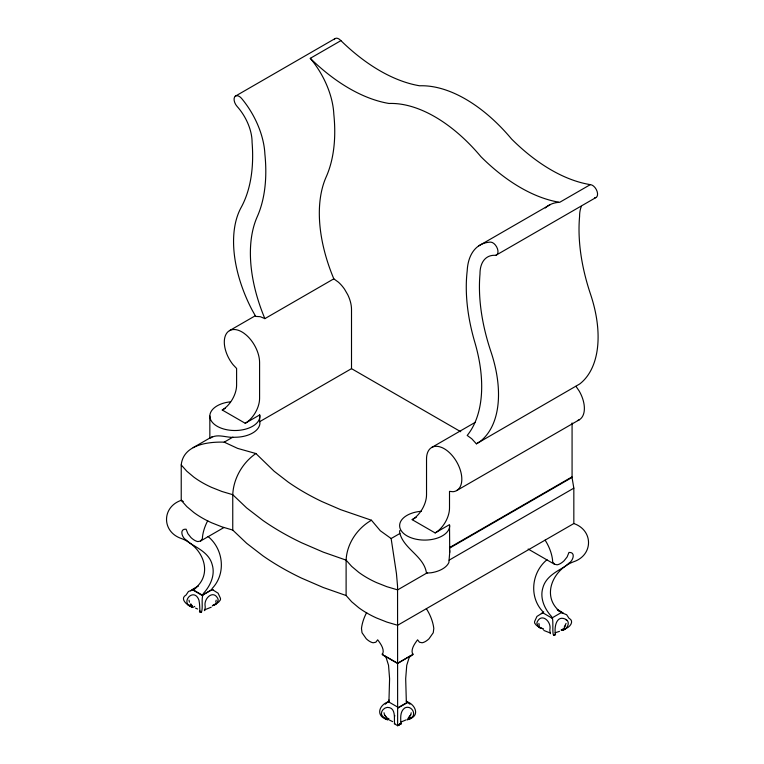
<?xml version="1.0" encoding="UTF-8"?>
<svg xmlns="http://www.w3.org/2000/svg" width="764" height="764" viewBox="0 0 764 764"><rect width="100%" height="100%" fill="white"/><g stroke="black" fill="none" stroke-linecap="round" stroke-linejoin="round"><path stroke-width="1.15" d="M528.144 549.039L554.483 564.243L557.157 564.806A11.995 5.272 -50.2 0 0 564.042 560.824L567.136 556.946L568.97 552.42C576.18 551.914 572.943 561.11 568.855 563.211A26.368 5.921 -39.4 0 0 566.878 565.007L566.544 565.293A30.56 3.333 -34.5 0 0 564.72 566.668C555.944 571.806 545.572 577.183 542.832 587.955C539.737 598.097 544.512 608.765 551.302 616.261A3.448 2.722 84.7 0 1 552.086 617.78C553.995 619.547 551.14 641.502 555.361 633.566C554.225 627.301 556.24 615.173 565.121 619.002C571.949 621.762 566.172 631.007 561.951 630.004M397.633 725.179L401.033 723.842L397.633 725.8L397.557 586.217L396.44 573.487L391.139 538.534L380.338 530.779L371.447 520.236L340.706 509.684L321.864 501.537A251.184 145.017 0 0 1 288.286 482.151L274.18 471.273L255.892 453.529L237.633 448.392L224.196 442.155C207.865 441.64 183.245 444.743 181.23 464.942L181.23 500.324L186.788 506.58L193.846 512.51A103.761 59.907 0 0 0 211.647 522.786L221.923 526.864L232.753 530.073L246.629 543.28L262.902 555.82A288.849 166.762 0 0 0 301.513 578.109L323.239 587.506L346.111 595.519L351.669 601.774L358.727 607.705A103.761 59.907 0 0 0 376.528 617.981L386.804 622.058L397.633 625.267L573.831 523.541C593.418 530.245 593.418 554.989 573.831 561.693C552.706 569.275 540.282 597.171 561.282 612.594L566.64 614.734L568.979 618.248C574.967 621.17 569.486 627.865 565.054 628.715M204.676 610.57L205.182 607.638A6.465 4.192 67 0 0 205.058 605.585C203.998 598.365 213.08 589.646 217.683 598.298A6.465 3.218 53.9 0 1 218.208 600.112L217.081 602.891L212.297 605.947M435.146 532.928A20.313 11.727 -60 0 0 449.509 508.05L449.509 491.367L453.014 491.71A24.897 14.373 60 0 0 460.883 472.123A24.897 14.373 60 0 0 441.907 447.551L439.653 446.768A25.011 14.44 60 0 0 426.532 458.82L426.532 494.786A20.313 11.727 -60 0 1 412.168 519.663L435.146 532.928L449.509 524.639L449.729 552.334L448.879 562.533A25.05 14.468 0 0 1 431.163 572.761L426.474 573.124C424.087 555.905 403.23 548.972 399.629 532.365A25.05 14.468 0 0 1 399.839 530.474M200.741 611.783L199.49 611.401L201.381 612.48C198.898 613.225 200.464 607.151 198.965 600.198C193.75 585.969 178.404 604.076 193.111 607.342L194.734 606.396M387.119 719.316C388.589 720.958 380.921 716.002 381.379 713.824C381.188 709.89 385.839 706.232 389.602 707.665C396.631 709.527 393.536 722.219 394.768 723.632M388.981 699.986L389.592 678.699L388.532 665.272L386.001 657.193L382.191 654.213A30.56 3.333 34.5 0 1 382.229 653.917L382.286 653.85A26.368 5.921 39.4 0 1 382.84 653.526C384.426 648.894 380.434 643.431 377.674 639.812L375.84 642.218L373.166 642.772A11.995 5.272 50.2 0 1 366.281 638.799L362.021 632.735L361.477 628.438A30.598 17.668 -60 0 1 366.672 612.499M408.272 719.382L407.413 719.774L411.557 717.759L408.301 719.268M394.625 716.412L394.797 715.524M199.547 611.429L201.429 612.451M215.725 602.185L216.183 600.151M410.755 714.798L408.177 718.38L410.755 714.798L411.213 712.764M565.599 625.42L564.233 627.301L566.057 623.386M550.395 633.642L549.879 630.854A6.465 4.192 -67 0 1 549.994 628.801C551.121 621.609 542.029 612.9 537.407 621.447A6.465 3.218 -53.9 0 0 536.853 623.338L538.448 626.537L543.596 629.316M382.306 654.614L397.633 663.467L413.076 654.213A30.56 3.333 -34.5 0 0 413.047 653.917L412.99 653.85A26.368 5.921 -39.4 0 0 412.426 653.526C410.851 648.894 414.842 643.431 417.602 639.812L419.436 642.218L422.1 642.772A11.995 5.272 -50.2 0 0 428.996 638.799L433.255 632.735L433.799 628.438A30.598 17.668 60 0 0 426.36 608.679M201.457 612.394C203.157 606.883 201.19 599.941 202.966 594.554A3.448 2.722 -84.7 0 1 203.749 593.045C210.539 585.549 215.314 574.881 212.22 564.73C209.498 553.919 199.051 548.743 190.332 543.452A30.56 3.333 34.5 0 0 188.517 542.077L188.173 541.781A26.368 5.921 39.4 0 0 186.206 539.995C182.033 537.971 178.986 528.583 186.091 529.194L187.925 533.721L191.01 537.608A11.995 5.272 50.2 0 0 197.905 541.59L200.569 541.027L223.871 527.571M204.656 610.579L204.303 610.102M540.922 628.333L536.423 625.372L534.724 623.204A4.536 3.705 0 0 1 534.647 621.418L536.939 616.433L542.918 612.671A1.891 1.538 0 0 0 542.918 611.716C528.793 596.98 531.505 572.427 546.986 559.735M387.147 719.583C375.391 716.097 378.801 704.981 388.523 701.686A3.448 2.722 -84.7 0 0 388.981 699.986M554.081 635.247L555.562 634.502L554.101 635.218M561.148 630.09L561.75 630.443M210.702 437.973C217.539 433.198 227.089 438.173 234.901 437.256A25.05 14.468 0 0 0 259.951 422.788L259.693 421.661M412.961 654.614L409.275 657.193L406.744 665.272L405.684 678.699L406.286 699.986A3.448 2.722 84.7 0 0 406.754 701.686C414.632 703.797 420.381 715.19 410.001 718.657C417.784 715.457 411.691 704.456 404.777 707.951C399.629 711.571 400.661 719.172 401.033 723.842M191.392 606.721C187.142 605.279 179.339 598.699 186.082 595.022L188.422 591.517L193.769 589.369C214.77 573.955 202.345 546.059 181.23 538.467C161.634 531.773 161.634 507.019 181.23 500.324L183.284 501.509M200.569 541.027L202.403 538.62L202.517 536.672A30.598 17.668 -60 0 1 207.722 520.733M554.521 634.846L555.141 634.512M385.257 704.227L386.794 702.851M190.713 590.906L191.888 589.827M214.073 605.155L218.628 602.147L220.338 599.988A4.536 3.705 0 0 0 220.404 598.193L218.112 593.217L212.134 589.445A1.891 1.538 0 0 1 212.134 588.5C226.268 573.764 223.556 549.211 208.075 536.519M541.332 613.635L543.777 611.974M408.664 719.096L409.829 718.637M255.892 453.529C242.541 462.717 233.459 478.436 232.753 494.69L232.753 530.073M387.167 702.565L389.239 701.19M192.843 589.111L198.42 586.055M409.953 718.685L411.796 717.616M476.383 443.817L480.155 441.449A108.698 62.763 60 0 0 490.918 351.641A164.432 94.937 60 0 1 479.993 274.009A36.557 21.105 60 0 1 495.024 255.319A7.229 4.173 60 0 0 497.526 248.93A7.229 4.173 60 0 0 490.746 242.121A62.467 36.07 60 0 0 467.196 270.857A162.856 94.029 60 0 0 474.836 342.348A130.243 75.197 60 0 1 467.196 435.442L471.751 438.765L476.383 443.817L579.733 383.958A108.698 62.763 60 0 0 590.505 294.14A164.432 94.937 60 0 1 579.58 216.518A36.557 21.105 60 0 1 581.366 206.385M409.103 718.914L411.003 718.084M394.673 723.46L394.243 723.718L397.633 725.676L401.024 723.718M371.447 520.236C357.304 528.316 346.837 543.691 346.111 560.136L346.111 595.519M409.132 719.163L410.001 718.657M562.81 630.319L566.172 628.371M235.264 96.216L334.852 38.716M460.74 431.717L351.507 368.649L351.507 309.363A25.011 14.44 60 0 0 347.821 294.856L344.564 289.222A25.011 14.44 60 0 0 338.385 282.155L333.82 278.831A130.243 75.197 60 0 1 326.18 176.914A162.856 94.029 60 0 0 333.82 114.247A62.467 36.07 60 0 0 310.279 58.322L340.916 40.635A167.946 96.961 60 0 0 419.656 85.788A138.131 79.752 60 0 1 511.584 139.029A163.439 94.364 60 0 0 590.324 184.63A7.229 4.173 60 0 1 597.114 191.439A7.229 4.173 60 0 1 594.602 197.819M229.458 330.669L255.205 315.809M264.879 318.636A130.243 75.197 60 0 1 257.239 216.718A162.856 94.029 60 0 0 264.879 154.051A62.467 36.07 60 0 0 241.328 98.126A7.229 4.173 60 0 0 234.548 97.104A7.229 4.173 60 0 0 237.05 106.377A36.557 21.105 60 0 1 252.082 142.429A164.432 94.937 60 0 1 241.157 207.436A108.698 62.763 60 0 0 251.919 309.687L255.692 316.401L260.323 316.697L264.879 318.636L333.82 278.831M478.77 245.855L550.395 204.504M590.324 184.63L559.687 202.317A163.439 94.364 60 0 1 480.948 156.715A138.131 79.752 60 0 0 389.019 103.474A167.946 96.961 60 0 1 310.279 58.322M230.547 401.807A25.05 14.468 0 0 0 210.014 417.736A25.05 14.468 0 0 0 236.353 430.495A25.05 14.468 0 0 0 259.951 416.055L259.693 414.928L245.225 423.275L222.238 410.01L225.313 408.234M496.151 255.147L595.739 197.656M193.149 447.656L212.335 436.588M224.196 442.155L232.944 437.103M351.507 368.649L259.588 421.728L259.693 414.928M431.736 447.456L475.122 422.406M193.769 589.369L195.804 588.194M202.775 594.85L212.134 589.445M212.201 589.607L202.47 595.223L192.738 589.598M214.56 604.83L216.365 603.78M456.652 490.584L579.227 419.818M412.168 519.663L416.265 517.295M391.139 538.534L399.887 533.492M449.48 547.626L571.94 476.917L573.831 488.158L573.831 523.541M449.509 548.17L572.074 477.414L572.074 422.969M427.515 572.637L397.633 589.884L386.804 586.676L376.528 582.598A103.761 59.907 0 0 1 358.727 572.322L351.669 566.391L346.111 560.136L323.239 552.124L301.513 542.726A288.849 166.762 0 0 1 262.902 520.437L246.629 507.898L232.753 494.69L221.923 491.481L211.647 487.403A103.761 59.907 0 0 1 193.846 477.128L186.788 471.197L181.23 464.942M449.156 560.136L573.831 488.158M410.488 655.846L397.633 663.267L384.779 655.846M552.114 617.885L561.282 612.594M397.633 707.894L407.374 702.278M386.145 719.163L387.845 718.189M386.937 719.516L388.637 718.532M388.828 718.609L387.033 719.554L385.438 718.637L387.864 719.774M409.571 718.905L411.557 717.759M214.13 605.117L215.859 604.133L212.965 605.222M211.208 607.218L205.172 609.596M397.633 708.161L407.651 702.527M406.238 719.841L400.995 722.018M412.541 717.043L410.812 718.017L412.073 717.415M397.633 725.428L400.67 723.728M559.496 631.341L555.036 632.831M400.785 723.565L399.839 723.775M542.956 628.591L541.781 628.38M190.532 605.613L189.911 605.47M549.889 632.831L543.844 630.462M386.613 719.096L387.539 719.545M541.37 628.266L539.203 627.349M187.992 604.763L191.735 606.587M199.633 611.104L200.349 611.563L199.605 611.143M557.233 609.452L563.173 613.043M201.266 612.432L199.49 611.401L200.913 611.954M561.378 629.765L562.781 630.329M195.555 608.106L197.618 609.023M392.648 721.636L389 719.841M199.49 611.401L201.085 612.203M558.427 610.57L562.314 612.814M542.851 612.823L552.63 618.496M563.03 628.419L564.653 629.355M538.687 627.005L540.482 628.037M388.465 701.782L397.633 707.072M189.615 605.384L191.649 606.559M386.059 718.867L387.453 719.669M188.88 605.155L192.27 607.113M557.71 610.035L562.629 612.9M192.423 589.684L202.269 595.519M406.037 701.19L410.01 704.227M212.43 589.483L213.347 590.133M554.483 564.243L552.649 561.836L552.534 559.888A30.598 17.668 60 0 0 545.104 540.129M566.134 619.881L566.764 620.502M384.493 714.798L387.061 718.38L384.493 714.798L384.025 712.764M575.97 386.326L579.227 391.082A24.887 14.373 60 0 1 577.489 420.572M538.868 623.386L539.336 625.42M188.994 600.151L189.462 602.185M449.614 550.07L449.729 552.334M209.842 416.055L209.842 438.116M222.238 410.01A20.313 11.727 -60 0 0 236.601 385.132L236.601 368.449L233.096 364.743A24.897 14.373 60 0 1 225.237 336.074A24.897 14.373 60 0 1 244.203 333.41L246.457 335.224A25.011 14.44 60 0 1 259.588 362.442L259.588 398.397A20.313 11.727 -60 0 1 245.225 423.275M449.729 525.622A25.05 14.468 0 0 1 425.777 540.072A25.05 14.468 0 0 1 399.725 526.883A25.05 14.468 0 0 1 421.413 511.278M545.267 207.989A62.467 36.07 60 0 1 558.579 202.374M334.135 39.613A7.229 4.173 60 0 1 340.916 40.635M407.737 719.545L408.157 719.316L407.737 719.545M192.041 605.766L190.819 604.076L192.041 605.766"/></g></svg>
